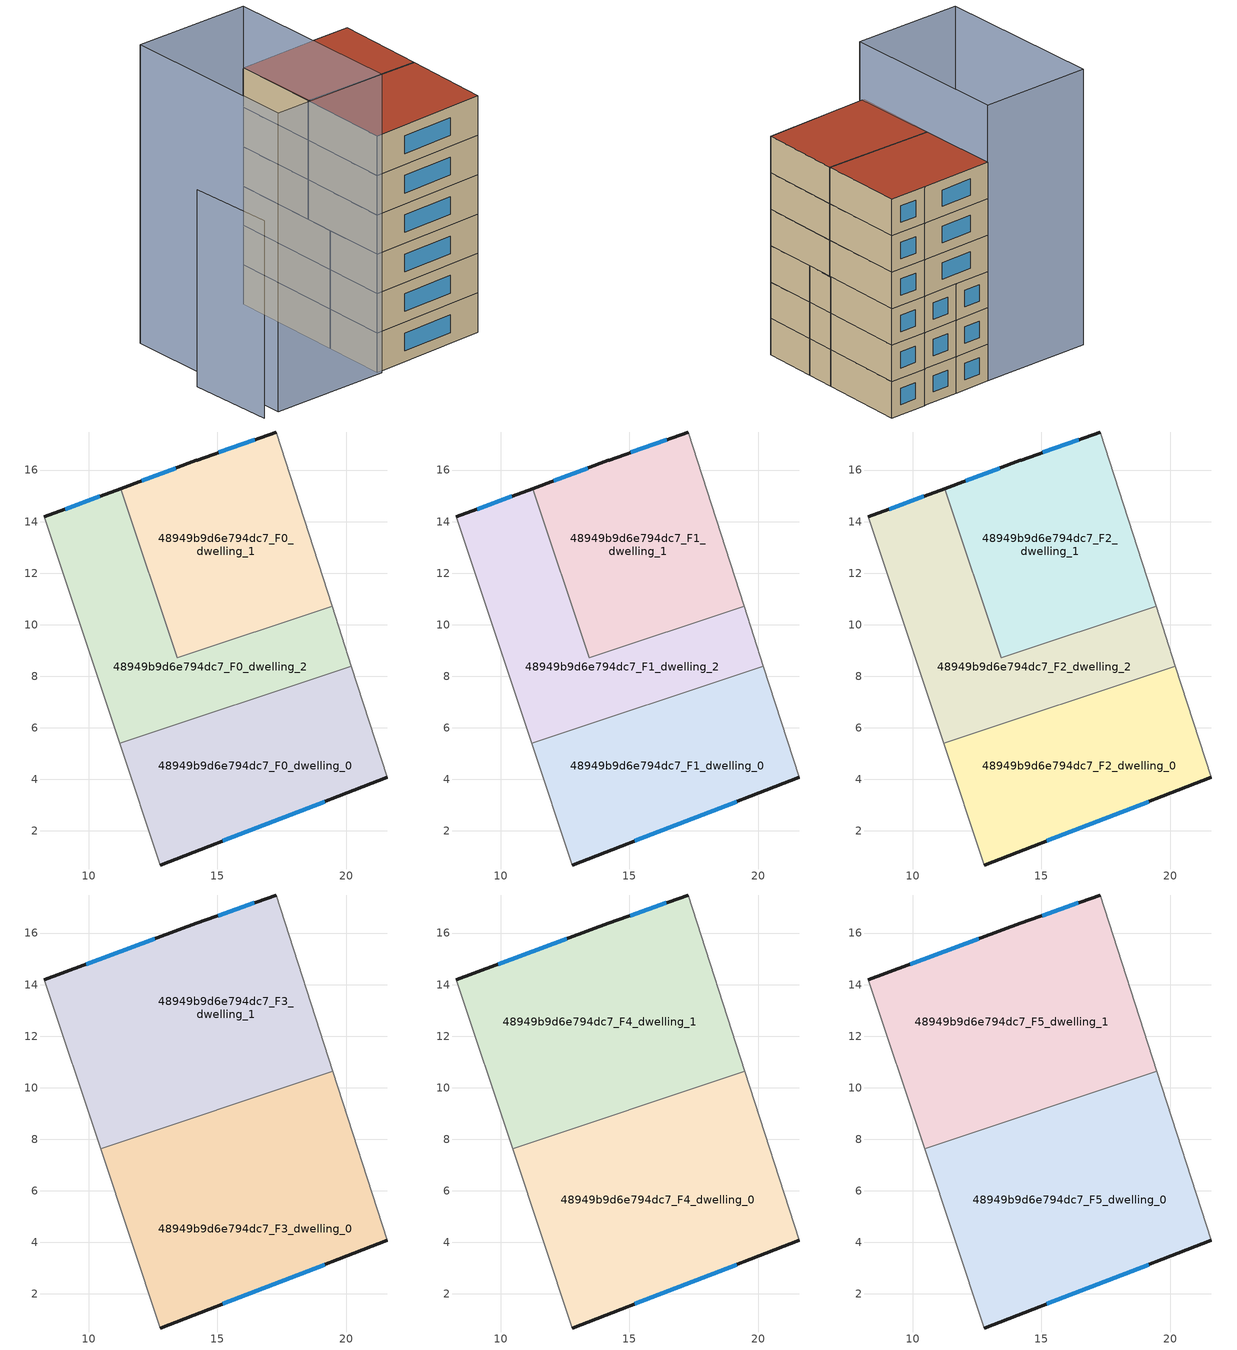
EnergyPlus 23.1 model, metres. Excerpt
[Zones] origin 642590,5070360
48949b9d6e794dc7_F0_dwelling_0
 floor ground (EU_floor_Construction): 20.2,8.38 21.59,4.07 12.78,0.67 11.21,5.39 z0
 wall outside (EU_wall_Construction): 12.78,0.67 21.59,4.07 z0:3
 wall adiabatic (EU_wall_Construction): 11.21,5.39 12.78,0.67 / 21.59,4.07 20.2,8.38 z0:3
 wall to 48949b9d6e794dc7_F0_dwelling_2 (EU_wall_Construction): 20.2,8.38 11.21,5.39 z0:3
 window (EU_Window_Construction): 15.2,1.6 19.16,3.13 z0.83:2.17
48949b9d6e794dc7_F0_dwelling_1
 floor ground (EU_floor_Construction): 17.29,17.48 19.46,10.71 13.44,8.71 11.24,15.28 14.19,16.38 14.21,16.39 z0
 wall outside (EU_wall_Construction): 17.29,17.48 14.21,16.39 14.19,16.38 11.24,15.28 z0:3
 wall adiabatic (EU_wall_Construction): 19.46,10.71 17.29,17.48 z0:3
 wall to 48949b9d6e794dc7_F0_dwelling_2 (EU_wall_Construction): 11.24,15.28 13.44,8.71 19.46,10.71 z0:3
 window (EU_Window_Construction): 16.44,17.18 15.06,16.69 / 13.38,16.08 12.05,15.59 z0.83:2.17
48949b9d6e794dc7_F0_dwelling_2
 floor ground (EU_floor_Construction): 19.46,10.71 20.2,8.38 11.21,5.39 8.28,14.18 11.24,15.28 13.44,8.71 z0
 wall outside (EU_wall_Construction): 11.24,15.28 8.28,14.18 z0:3
 wall adiabatic (EU_wall_Construction): 20.2,8.38 19.46,10.71 / 8.28,14.18 11.21,5.39 z0:3
 window (EU_Window_Construction): 10.43,14.98 9.1,14.48 z0.83:2.17
48949b9d6e794dc7_F1_dwelling_0
 floor to 48949b9d6e794dc7_F0_dwelling_0 (EU_floor_Construction): 20.2,8.38 21.59,4.07 12.78,0.67 11.21,5.39 z3
 wall outside (EU_wall_Construction): 12.78,0.67 21.59,4.07 z3:6
 wall adiabatic (EU_wall_Construction): 11.21,5.39 12.78,0.67 / 21.59,4.07 20.2,8.38 z3:6
 wall to 48949b9d6e794dc7_F1_dwelling_2 (EU_wall_Construction): 20.2,8.38 11.21,5.39 z3:6
 window (EU_Window_Construction): 15.2,1.6 19.16,3.13 z3.83:5.17
48949b9d6e794dc7_F1_dwelling_1
 floor to 48949b9d6e794dc7_F0_dwelling_1 (EU_floor_Construction): 17.29,17.48 19.46,10.71 13.44,8.71 11.24,15.28 14.19,16.38 14.21,16.39 z3
 wall outside (EU_wall_Construction): 17.29,17.48 14.21,16.39 14.19,16.38 11.24,15.28 z3:6
 wall adiabatic (EU_wall_Construction): 19.46,10.71 17.29,17.48 z3:6
 wall to 48949b9d6e794dc7_F1_dwelling_2 (EU_wall_Construction): 11.24,15.28 13.44,8.71 19.46,10.71 z3:6
 window (EU_Window_Construction): 16.44,17.18 15.06,16.69 / 13.38,16.08 12.05,15.59 z3.83:5.17
48949b9d6e794dc7_F1_dwelling_2
 floor to 48949b9d6e794dc7_F0_dwelling_2 (EU_floor_Construction): 19.46,10.71 20.2,8.38 11.21,5.39 8.28,14.18 11.24,15.28 13.44,8.71 z3
 wall outside (EU_wall_Construction): 11.24,15.28 8.28,14.18 z3:6
 wall adiabatic (EU_wall_Construction): 20.2,8.38 19.46,10.71 / 8.28,14.18 11.21,5.39 z3:6
 window (EU_Window_Construction): 10.43,14.98 9.1,14.48 z3.83:5.17
48949b9d6e794dc7_F2_dwelling_0
 floor to 48949b9d6e794dc7_F1_dwelling_0 (EU_floor_Construction): 20.2,8.38 21.59,4.07 12.78,0.67 11.21,5.39 z6
 wall outside (EU_wall_Construction): 12.78,0.67 21.59,4.07 z6:9
 wall adiabatic (EU_wall_Construction): 11.21,5.39 12.78,0.67 / 21.59,4.07 20.2,8.38 z6:9
 wall to 48949b9d6e794dc7_F2_dwelling_2 (EU_wall_Construction): 20.2,8.38 11.21,5.39 z6:9
 window (EU_Window_Construction): 15.2,1.6 19.16,3.13 z6.83:8.17
48949b9d6e794dc7_F2_dwelling_1
 floor to 48949b9d6e794dc7_F1_dwelling_1 (EU_floor_Construction): 17.29,17.48 19.46,10.71 13.44,8.71 11.24,15.28 14.19,16.38 14.21,16.39 z6
 wall outside (EU_wall_Construction): 17.29,17.48 14.21,16.39 14.19,16.38 11.24,15.28 z6:9
 wall adiabatic (EU_wall_Construction): 19.46,10.71 17.29,17.48 z6:9
 wall to 48949b9d6e794dc7_F2_dwelling_2 (EU_wall_Construction): 11.24,15.28 13.44,8.71 19.46,10.71 z6:9
 window (EU_Window_Construction): 16.44,17.18 15.06,16.69 / 13.38,16.08 12.05,15.59 z6.83:8.17
48949b9d6e794dc7_F2_dwelling_2
 floor to 48949b9d6e794dc7_F1_dwelling_2 (EU_floor_Construction): 19.46,10.71 20.2,8.38 11.21,5.39 8.28,14.18 11.24,15.28 13.44,8.71 z6
 wall outside (EU_wall_Construction): 11.24,15.28 8.28,14.18 z6:9
 wall adiabatic (EU_wall_Construction): 20.2,8.38 19.46,10.71 / 8.28,14.18 11.21,5.39 z6:9
 window (EU_Window_Construction): 10.43,14.98 9.1,14.48 z6.83:8.17
48949b9d6e794dc7_F3_dwelling_0
 floor to 48949b9d6e794dc7_F2_dwelling_0 (EU_floor_Construction): 20.2,8.38 21.59,4.07 12.78,0.67 11.21,5.39 z9
 floor to 48949b9d6e794dc7_F2_dwelling_2 (EU_floor_Construction): 19.48,10.64 20.2,8.38 11.21,5.39 10.46,7.63 z9
 wall outside (EU_wall_Construction): 12.78,0.67 21.59,4.07 z9:12
 wall to 48949b9d6e794dc7_F3_dwelling_1 (EU_wall_Construction): 19.48,10.64 10.46,7.63 z9:12
 wall adiabatic (EU_wall_Construction): 21.59,4.07 19.48,10.64 / 10.46,7.63 12.78,0.67 z9:12
 window (EU_Window_Construction): 15.2,1.6 19.16,3.13 z9.83:11.17
48949b9d6e794dc7_F3_dwelling_1
 floor to 48949b9d6e794dc7_F2_dwelling_1 (EU_floor_Construction): 17.29,17.48 19.46,10.71 13.44,8.71 11.24,15.28 14.19,16.38 14.21,16.39 z9
 floor to 48949b9d6e794dc7_F2_dwelling_2 (EU_floor_Construction): 19.46,10.71 19.48,10.64 10.46,7.63 8.28,14.18 11.24,15.28 13.44,8.71 z9
 wall outside (EU_wall_Construction): 17.29,17.48 14.19,16.38 8.28,14.18 z9:12
 wall adiabatic (EU_wall_Construction): 8.28,14.18 10.46,7.63 / 19.48,10.64 17.29,17.48 z9:12
 window (EU_Window_Construction): 12.56,15.77 9.91,14.79 / 16.44,17.18 15.04,16.68 z9.83:11.17
48949b9d6e794dc7_F4_dwelling_0
 floor to 48949b9d6e794dc7_F3_dwelling_0 (EU_floor_Construction): 19.48,10.64 21.59,4.07 12.78,0.67 10.46,7.63 z12
 wall outside (EU_wall_Construction): 12.78,0.67 21.59,4.07 z12:15
 wall to 48949b9d6e794dc7_F4_dwelling_1 (EU_wall_Construction): 19.48,10.64 10.46,7.63 z12:15
 wall adiabatic (EU_wall_Construction): 21.59,4.07 19.48,10.64 / 10.46,7.63 12.78,0.67 z12:15
 window (EU_Window_Construction): 15.2,1.6 19.16,3.13 z12.83:14.17
48949b9d6e794dc7_F4_dwelling_1
 floor to 48949b9d6e794dc7_F3_dwelling_1 (EU_floor_Construction): 17.29,17.48 19.48,10.64 10.46,7.63 8.28,14.18 14.19,16.38 z12
 wall outside (EU_wall_Construction): 17.29,17.48 14.19,16.38 8.28,14.18 z12:15
 wall adiabatic (EU_wall_Construction): 8.28,14.18 10.46,7.63 / 19.48,10.64 17.29,17.48 z12:15
 window (EU_Window_Construction): 12.56,15.77 9.91,14.79 / 16.44,17.18 15.04,16.68 z12.83:14.17
48949b9d6e794dc7_F5_dwelling_0
 floor to 48949b9d6e794dc7_F4_dwelling_0 (EU_floor_Construction): 19.48,10.64 21.59,4.07 12.78,0.67 10.46,7.63 z15
 wall outside (EU_wall_Construction): 12.78,0.67 21.59,4.07 z15:18
 wall to 48949b9d6e794dc7_F5_dwelling_1 (EU_wall_Construction): 19.48,10.64 10.46,7.63 z15:18
 wall adiabatic (EU_wall_Construction): 21.59,4.07 19.48,10.64 / 10.46,7.63 12.78,0.67 z15:18
 window (EU_Window_Construction): 15.2,1.6 19.16,3.13 z15.83:17.17
 roof outside (EU_roof_Construction): 21.59,4.07 19.48,10.64 10.46,7.63 12.78,0.67 z18
48949b9d6e794dc7_F5_dwelling_1
 floor to 48949b9d6e794dc7_F4_dwelling_1 (EU_floor_Construction): 17.29,17.48 19.48,10.64 10.46,7.63 8.28,14.18 14.19,16.38 z15
 wall outside (EU_wall_Construction): 17.29,17.48 14.19,16.38 8.28,14.18 z15:18
 wall adiabatic (EU_wall_Construction): 8.28,14.18 10.46,7.63 / 19.48,10.64 17.29,17.48 z15:18
 window (EU_Window_Construction): 12.56,15.77 9.91,14.79 / 16.44,17.18 15.04,16.68 z15.83:17.17
 roof outside (EU_roof_Construction): 19.48,10.64 17.29,17.48 14.19,16.38 8.28,14.18 10.46,7.63 z18
shading: 0.47,3.17 2.9,-3.15 z0:15; 4.19,-2.56 -0.59,11.07 / -0.59,11.07 8.28,14.18 / 8.28,14.18 13.06,0.55 / 13.06,0.55 4.19,-2.56 z0:22.7
[Building]
EU S2 Campaign: North Axis=0; Terrain=City; Solar Distribution=FullExterior
[Site:Location]
Lyon-Bron: Latitude=45.75; Longitude=5; Time Zone=1; Elevation=198
[SizingPeriod:WeatherFileDays]
AnnualSizingPeriod: Begin Month=1; Begin Day of Month=1; End Month=12; End Day of Month=31; Day of Week for Start Day=Monday; Use Weather File Daylight Saving Period=No; Use Weather File Rain and Snow Indicators=No
[MATERIAL]
EU_InternalMass_Material: Roughness=MediumRough; Thickness=0.1; Conductivity=1; Density=1800; Specific Heat=900; Thermal Absorptance=0.9; Solar Absorptance=0.7; Visible Absorptance=0.7
[MATERIAL:NOMASS] Roughness=MediumRough; Thermal Absorptance=0.9; Solar Absorptance=0.7; Visible Absorptance=0.7
Name | Thermal Resistance
EU_wall_NoMass | 0.87146
EU_roof_NoMass | 0.842276
EU_floor_NoMass | 0.496999
[WINDOWMATERIAL:SIMPLEGLAZINGSYSTEM]
EU_Window_SimpleGlazing: UFactor=2.2525; Solar Heat Gain Coefficient=0.76; Visible Transmittance=0.76
[CONSTRUCTION]
EU_wall_Construction: EU_wall_NoMass
EU_roof_Construction: EU_roof_NoMass
EU_floor_Construction: EU_floor_NoMass
EU_Window_Construction: EU_Window_SimpleGlazing
EU_InternalMass_Construction: EU_InternalMass_Material
[ZONE] Type=1; Multiplier=1; Ceiling Height=autocalculate; Floor Area=autocalculate; Part of Total Floor Area=Yes
Name | Volume
48949b9d6e794dc7_F0_dwelling_0; 48949b9d6e794dc7_F1_dwelling_0; 48949b9d6e794dc7_F2_dwelling_0 | 134.8
48949b9d6e794dc7_F3_dwelling_0; 48949b9d6e794dc7_F4_dwelling_0; 48949b9d6e794dc7_F5_dwelling_0 | 202.197
48949b9d6e794dc7_F0_dwelling_1; 48949b9d6e794dc7_F1_dwelling_1; 48949b9d6e794dc7_F2_dwelling_1 | 134.804
48949b9d6e794dc7_F3_dwelling_1; 48949b9d6e794dc7_F4_dwelling_1; 48949b9d6e794dc7_F5_dwelling_1 | 202.202
48949b9d6e794dc7_F0_dwelling_2; 48949b9d6e794dc7_F1_dwelling_2; 48949b9d6e794dc7_F2_dwelling_2 | 134.818
[INTERNALMASS] Construction=EU_InternalMass_Construction
Name | Zone or ZoneList | Surface Area
48949b9d6e794dc7_F0_dwelling_0_EU_InternalMass | 48949b9d6e794dc7_F0_dwelling_0 | 44.9334
48949b9d6e794dc7_F0_dwelling_1_EU_InternalMass | 48949b9d6e794dc7_F0_dwelling_1 | 44.9348
48949b9d6e794dc7_F0_dwelling_2_EU_InternalMass | 48949b9d6e794dc7_F0_dwelling_2 | 44.9395
48949b9d6e794dc7_F1_dwelling_0_EU_InternalMass | 48949b9d6e794dc7_F1_dwelling_0 | 44.9334
48949b9d6e794dc7_F1_dwelling_1_EU_InternalMass | 48949b9d6e794dc7_F1_dwelling_1 | 44.9348
48949b9d6e794dc7_F1_dwelling_2_EU_InternalMass | 48949b9d6e794dc7_F1_dwelling_2 | 44.9395
48949b9d6e794dc7_F2_dwelling_0_EU_InternalMass | 48949b9d6e794dc7_F2_dwelling_0 | 44.9334
48949b9d6e794dc7_F2_dwelling_1_EU_InternalMass | 48949b9d6e794dc7_F2_dwelling_1 | 44.9348
48949b9d6e794dc7_F2_dwelling_2_EU_InternalMass | 48949b9d6e794dc7_F2_dwelling_2 | 44.9395
48949b9d6e794dc7_F3_dwelling_0_EU_InternalMass | 48949b9d6e794dc7_F3_dwelling_0 | 67.3987
48949b9d6e794dc7_F3_dwelling_1_EU_InternalMass | 48949b9d6e794dc7_F3_dwelling_1 | 67.4007
48949b9d6e794dc7_F4_dwelling_0_EU_InternalMass | 48949b9d6e794dc7_F4_dwelling_0 | 67.3987
48949b9d6e794dc7_F4_dwelling_1_EU_InternalMass | 48949b9d6e794dc7_F4_dwelling_1 | 67.4007
48949b9d6e794dc7_F5_dwelling_0_EU_InternalMass | 48949b9d6e794dc7_F5_dwelling_0 | 67.3987
48949b9d6e794dc7_F5_dwelling_1_EU_InternalMass | 48949b9d6e794dc7_F5_dwelling_1 | 67.4007
[OTHEREQUIPMENT] Fuel Type=Electricity; Design Level Calculation Method=Watts/Area; Power per Zone Floor Area=1; Fraction Latent=0; Fraction Radiant=0; Fraction Lost=0; Carbon Dioxide Generation Rate=0; EndUse Subcategory=EU_Step8_InternalGains
Name | Zone or ZoneList or Space or SpaceList | Schedule
EU_Step8_InternalGain_48949b9d6e794dc7_F0_dwelling_0_f000 | 48949b9d6e794dc7_F0_dwelling_0 | EU_Step8_GainSchedule_48949b9d6e794dc7_F0_dwelling_0_f000
EU_Step8_InternalGain_48949b9d6e794dc7_F0_dwelling_1_f000 | 48949b9d6e794dc7_F0_dwelling_1 | EU_Step8_GainSchedule_48949b9d6e794dc7_F0_dwelling_1_f000
EU_Step8_InternalGain_48949b9d6e794dc7_F0_dwelling_2_f000 | 48949b9d6e794dc7_F0_dwelling_2 | EU_Step8_GainSchedule_48949b9d6e794dc7_F0_dwelling_2_f000
EU_Step8_InternalGain_48949b9d6e794dc7_F1_dwelling_0_f000 | 48949b9d6e794dc7_F1_dwelling_0 | EU_Step8_GainSchedule_48949b9d6e794dc7_F1_dwelling_0_f000
EU_Step8_InternalGain_48949b9d6e794dc7_F1_dwelling_1_f000 | 48949b9d6e794dc7_F1_dwelling_1 | EU_Step8_GainSchedule_48949b9d6e794dc7_F1_dwelling_1_f000
EU_Step8_InternalGain_48949b9d6e794dc7_F1_dwelling_2_f000 | 48949b9d6e794dc7_F1_dwelling_2 | EU_Step8_GainSchedule_48949b9d6e794dc7_F1_dwelling_2_f000
EU_Step8_InternalGain_48949b9d6e794dc7_F2_dwelling_0_f000 | 48949b9d6e794dc7_F2_dwelling_0 | EU_Step8_GainSchedule_48949b9d6e794dc7_F2_dwelling_0_f000
EU_Step8_InternalGain_48949b9d6e794dc7_F2_dwelling_1_f000 | 48949b9d6e794dc7_F2_dwelling_1 | EU_Step8_GainSchedule_48949b9d6e794dc7_F2_dwelling_1_f000
EU_Step8_InternalGain_48949b9d6e794dc7_F2_dwelling_2_f000 | 48949b9d6e794dc7_F2_dwelling_2 | EU_Step8_GainSchedule_48949b9d6e794dc7_F2_dwelling_2_f000
EU_Step8_InternalGain_48949b9d6e794dc7_F3_dwelling_0_f000 | 48949b9d6e794dc7_F3_dwelling_0 | EU_Step8_GainSchedule_48949b9d6e794dc7_F3_dwelling_0_f000
EU_Step8_InternalGain_48949b9d6e794dc7_F3_dwelling_1_f000 | 48949b9d6e794dc7_F3_dwelling_1 | EU_Step8_GainSchedule_48949b9d6e794dc7_F3_dwelling_1_f000
EU_Step8_InternalGain_48949b9d6e794dc7_F4_dwelling_0_f000 | 48949b9d6e794dc7_F4_dwelling_0 | EU_Step8_GainSchedule_48949b9d6e794dc7_F4_dwelling_0_f000
EU_Step8_InternalGain_48949b9d6e794dc7_F4_dwelling_1_f000 | 48949b9d6e794dc7_F4_dwelling_1 | EU_Step8_GainSchedule_48949b9d6e794dc7_F4_dwelling_1_f000
EU_Step8_InternalGain_48949b9d6e794dc7_F5_dwelling_0_f000 | 48949b9d6e794dc7_F5_dwelling_0 | EU_Step8_GainSchedule_48949b9d6e794dc7_F5_dwelling_0_f000
EU_Step8_InternalGain_48949b9d6e794dc7_F5_dwelling_1_f000 | 48949b9d6e794dc7_F5_dwelling_1 | EU_Step8_GainSchedule_48949b9d6e794dc7_F5_dwelling_1_f000
[ZONEVENTILATION:DESIGNFLOWRATE] Schedule=EU_AlwaysOn; Design Flow Rate Calculation Method=AirChanges/Hour; Air Changes per Hour=0.425; Ventilation Type=Natural; Fan Pressure Rise=0; Fan Total Efficiency=1; Constant Term Coefficient=1; Temperature Term Coefficient=0; Velocity Term Coefficient=0; Velocity Squared Term Coefficient=0; Minimum Indoor Temperature=-100; Maximum Indoor Temperature=100; Delta Temperature=-100; Minimum Outdoor Temperature=-100; Maximum Outdoor Temperature=100; Maximum Wind Speed=40
Name | Zone or ZoneList or Space or SpaceList
EU_ConstantAir_48949b9d6e794dc7_F0_dwelling_0 | 48949b9d6e794dc7_F0_dwelling_0
EU_ConstantAir_48949b9d6e794dc7_F0_dwelling_1 | 48949b9d6e794dc7_F0_dwelling_1
EU_ConstantAir_48949b9d6e794dc7_F0_dwelling_2 | 48949b9d6e794dc7_F0_dwelling_2
EU_ConstantAir_48949b9d6e794dc7_F1_dwelling_0 | 48949b9d6e794dc7_F1_dwelling_0
EU_ConstantAir_48949b9d6e794dc7_F1_dwelling_1 | 48949b9d6e794dc7_F1_dwelling_1
EU_ConstantAir_48949b9d6e794dc7_F1_dwelling_2 | 48949b9d6e794dc7_F1_dwelling_2
EU_ConstantAir_48949b9d6e794dc7_F2_dwelling_0 | 48949b9d6e794dc7_F2_dwelling_0
EU_ConstantAir_48949b9d6e794dc7_F2_dwelling_1 | 48949b9d6e794dc7_F2_dwelling_1
EU_ConstantAir_48949b9d6e794dc7_F2_dwelling_2 | 48949b9d6e794dc7_F2_dwelling_2
EU_ConstantAir_48949b9d6e794dc7_F3_dwelling_0 | 48949b9d6e794dc7_F3_dwelling_0
EU_ConstantAir_48949b9d6e794dc7_F3_dwelling_1 | 48949b9d6e794dc7_F3_dwelling_1
EU_ConstantAir_48949b9d6e794dc7_F4_dwelling_0 | 48949b9d6e794dc7_F4_dwelling_0
EU_ConstantAir_48949b9d6e794dc7_F4_dwelling_1 | 48949b9d6e794dc7_F4_dwelling_1
EU_ConstantAir_48949b9d6e794dc7_F5_dwelling_0 | 48949b9d6e794dc7_F5_dwelling_0
EU_ConstantAir_48949b9d6e794dc7_F5_dwelling_1 | 48949b9d6e794dc7_F5_dwelling_1
[HVACTEMPLATE:THERMOSTAT] Constant Heating Setpoint=20; Constant Cooling Setpoint=50
EU_HeatOnly_48949b9d6e794dc7_F0_dwelling_0; EU_HeatOnly_48949b9d6e794dc7_F0_dwelling_1; EU_HeatOnly_48949b9d6e794dc7_F0_dwelling_2; EU_HeatOnly_48949b9d6e794dc7_F1_dwelling_0; EU_HeatOnly_48949b9d6e794dc7_F1_dwelling_1; EU_HeatOnly_48949b9d6e794dc7_F1_dwelling_2; EU_HeatOnly_48949b9d6e794dc7_F2_dwelling_0; EU_HeatOnly_48949b9d6e794dc7_F2_dwelling_1; EU_HeatOnly_48949b9d6e794dc7_F2_dwelling_2; EU_HeatOnly_48949b9d6e794dc7_F3_dwelling_0; EU_HeatOnly_48949b9d6e794dc7_F3_dwelling_1; EU_HeatOnly_48949b9d6e794dc7_F4_dwelling_0; EU_HeatOnly_48949b9d6e794dc7_F4_dwelling_1; EU_HeatOnly_48949b9d6e794dc7_F5_dwelling_0; EU_HeatOnly_48949b9d6e794dc7_F5_dwelling_1
[HVACTEMPLATE:ZONE:IDEALLOADSAIRSYSTEM] System Availability Schedule=EU_AlwaysOn; Maximum Heating Supply Air Temperature=50; Minimum Cooling Supply Air Temperature=13; Maximum Heating Supply Air Humidity Ratio=0.0156; Minimum Cooling Supply Air Humidity Ratio=0.0077; Heating Limit=NoLimit; Cooling Limit=NoLimit; Heating Availability Schedule=EU_AlwaysOn; Cooling Availability Schedule=EU_CoolingOff; Dehumidification Control Type=ConstantSensibleHeatRatio; Cooling Sensible Heat Ratio=0.7; Dehumidification Setpoint=60; Humidification Control Type=None; Humidification Setpoint=30; Outdoor Air Method=None; Outdoor Air Flow Rate per Person=0.00944; Outdoor Air Flow Rate per Zone Floor Area=0; Outdoor Air Flow Rate per Zone=0; Demand Controlled Ventilation Type=None; Outdoor Air Economizer Type=NoEconomizer; Heat Recovery Type=None; Sensible Heat Recovery Effectiveness=0.7; Latent Heat Recovery Effectiveness=0.65
Name | Template Thermostat
48949b9d6e794dc7_F0_dwelling_0 | EU_HeatOnly_48949b9d6e794dc7_F0_dwelling_0
48949b9d6e794dc7_F0_dwelling_1 | EU_HeatOnly_48949b9d6e794dc7_F0_dwelling_1
48949b9d6e794dc7_F0_dwelling_2 | EU_HeatOnly_48949b9d6e794dc7_F0_dwelling_2
48949b9d6e794dc7_F1_dwelling_0 | EU_HeatOnly_48949b9d6e794dc7_F1_dwelling_0
48949b9d6e794dc7_F1_dwelling_1 | EU_HeatOnly_48949b9d6e794dc7_F1_dwelling_1
48949b9d6e794dc7_F1_dwelling_2 | EU_HeatOnly_48949b9d6e794dc7_F1_dwelling_2
48949b9d6e794dc7_F2_dwelling_0 | EU_HeatOnly_48949b9d6e794dc7_F2_dwelling_0
48949b9d6e794dc7_F2_dwelling_1 | EU_HeatOnly_48949b9d6e794dc7_F2_dwelling_1
48949b9d6e794dc7_F2_dwelling_2 | EU_HeatOnly_48949b9d6e794dc7_F2_dwelling_2
48949b9d6e794dc7_F3_dwelling_0 | EU_HeatOnly_48949b9d6e794dc7_F3_dwelling_0
48949b9d6e794dc7_F3_dwelling_1 | EU_HeatOnly_48949b9d6e794dc7_F3_dwelling_1
48949b9d6e794dc7_F4_dwelling_0 | EU_HeatOnly_48949b9d6e794dc7_F4_dwelling_0
48949b9d6e794dc7_F4_dwelling_1 | EU_HeatOnly_48949b9d6e794dc7_F4_dwelling_1
48949b9d6e794dc7_F5_dwelling_0 | EU_HeatOnly_48949b9d6e794dc7_F5_dwelling_0
48949b9d6e794dc7_F5_dwelling_1 | EU_HeatOnly_48949b9d6e794dc7_F5_dwelling_1
[SIZING:ZONE] Zone Cooling Design Supply Air Temperature Input Method=SupplyAirTemperature; Zone Cooling Design Supply Air Temperature=13; Zone Heating Design Supply Air Temperature Input Method=SupplyAirTemperature; Zone Heating Design Supply Air Temperature=50; Zone Cooling Design Supply Air Humidity Ratio=0.008; Zone Heating Design Supply Air Humidity Ratio=0.008; Cooling Design Air Flow Method=DesignDay; Cooling Design Air Flow Rate=0; Cooling Minimum Air Flow per Zone Floor Area=0.000762; Cooling Minimum Air Flow=0; Cooling Minimum Air Flow Fraction=0.2; Heating Design Air Flow Method=DesignDay; Heating Design Air Flow Rate=0; Heating Maximum Air Flow per Zone Floor Area=0.002032; Heating Maximum Air Flow=0.141576; Heating Maximum Air Flow Fraction=0.3; Account for Dedicated Outdoor Air System=No; Dedicated Outdoor Air System Control Strategy=NeutralSupplyAir; Dedicated Outdoor Air Low Setpoint Temperature for Design=autosize; Dedicated Outdoor Air High Setpoint Temperature for Design=autosize; Zone Load Sizing Method=Sensible Load Only No Latent Load; Zone Latent Cooling Design Supply Air Humidity Ratio Input Method=HumidityRatioDifference; Zone Cooling Design Supply Air Humidity Ratio Difference=0.005; Zone Latent Heating Design Supply Air Humidity Ratio Input Method=HumidityRatioDifference; Zone Humidification Design Supply Air Humidity Ratio Difference=0.005
48949b9d6e794dc7_F0_dwelling_0; 48949b9d6e794dc7_F0_dwelling_1; 48949b9d6e794dc7_F0_dwelling_2; 48949b9d6e794dc7_F1_dwelling_0; 48949b9d6e794dc7_F1_dwelling_1; 48949b9d6e794dc7_F1_dwelling_2; 48949b9d6e794dc7_F2_dwelling_0; 48949b9d6e794dc7_F2_dwelling_1; 48949b9d6e794dc7_F2_dwelling_2; 48949b9d6e794dc7_F3_dwelling_0; 48949b9d6e794dc7_F3_dwelling_1; 48949b9d6e794dc7_F4_dwelling_0; 48949b9d6e794dc7_F4_dwelling_1; 48949b9d6e794dc7_F5_dwelling_0; 48949b9d6e794dc7_F5_dwelling_1
[SCHEDULE:CONSTANT]
Name | Hourly Value
EU_AlwaysOn | 1
EU_CoolingOff | 0
[SCHEDULE:FILE] Column Number=1; Rows to Skip at Top=0; Number of Hours of Data=8760; Column Separator=Comma; Interpolate to Timestep=No; Minutes per Item=60; Adjust Schedule for Daylight Savings=Yes
Name | File
EU_Step8_GainSchedule_48949b9d6e794dc7_F0_dwelling_0_f000 | ../../schedules/48949b9d6e794dc7/48949b9d6e794dc7_F0_dwelling_0_f000_gain.csv
EU_Step8_GainSchedule_48949b9d6e794dc7_F0_dwelling_1_f000 | ../../schedules/48949b9d6e794dc7/48949b9d6e794dc7_F0_dwelling_1_f000_gain.csv
EU_Step8_GainSchedule_48949b9d6e794dc7_F0_dwelling_2_f000 | ../../schedules/48949b9d6e794dc7/48949b9d6e794dc7_F0_dwelling_2_f000_gain.csv
EU_Step8_GainSchedule_48949b9d6e794dc7_F1_dwelling_0_f000 | ../../schedules/48949b9d6e794dc7/48949b9d6e794dc7_F1_dwelling_0_f000_gain.csv
EU_Step8_GainSchedule_48949b9d6e794dc7_F1_dwelling_1_f000 | ../../schedules/48949b9d6e794dc7/48949b9d6e794dc7_F1_dwelling_1_f000_gain.csv
EU_Step8_GainSchedule_48949b9d6e794dc7_F1_dwelling_2_f000 | ../../schedules/48949b9d6e794dc7/48949b9d6e794dc7_F1_dwelling_2_f000_gain.csv
EU_Step8_GainSchedule_48949b9d6e794dc7_F2_dwelling_0_f000 | ../../schedules/48949b9d6e794dc7/48949b9d6e794dc7_F2_dwelling_0_f000_gain.csv
EU_Step8_GainSchedule_48949b9d6e794dc7_F2_dwelling_1_f000 | ../../schedules/48949b9d6e794dc7/48949b9d6e794dc7_F2_dwelling_1_f000_gain.csv
EU_Step8_GainSchedule_48949b9d6e794dc7_F2_dwelling_2_f000 | ../../schedules/48949b9d6e794dc7/48949b9d6e794dc7_F2_dwelling_2_f000_gain.csv
EU_Step8_GainSchedule_48949b9d6e794dc7_F3_dwelling_0_f000 | ../../schedules/48949b9d6e794dc7/48949b9d6e794dc7_F3_dwelling_0_f000_gain.csv
EU_Step8_GainSchedule_48949b9d6e794dc7_F3_dwelling_1_f000 | ../../schedules/48949b9d6e794dc7/48949b9d6e794dc7_F3_dwelling_1_f000_gain.csv
EU_Step8_GainSchedule_48949b9d6e794dc7_F4_dwelling_0_f000 | ../../schedules/48949b9d6e794dc7/48949b9d6e794dc7_F4_dwelling_0_f000_gain.csv
EU_Step8_GainSchedule_48949b9d6e794dc7_F4_dwelling_1_f000 | ../../schedules/48949b9d6e794dc7/48949b9d6e794dc7_F4_dwelling_1_f000_gain.csv
EU_Step8_GainSchedule_48949b9d6e794dc7_F5_dwelling_0_f000 | ../../schedules/48949b9d6e794dc7/48949b9d6e794dc7_F5_dwelling_0_f000_gain.csv
EU_Step8_GainSchedule_48949b9d6e794dc7_F5_dwelling_1_f000 | ../../schedules/48949b9d6e794dc7/48949b9d6e794dc7_F5_dwelling_1_f000_gain.csv
